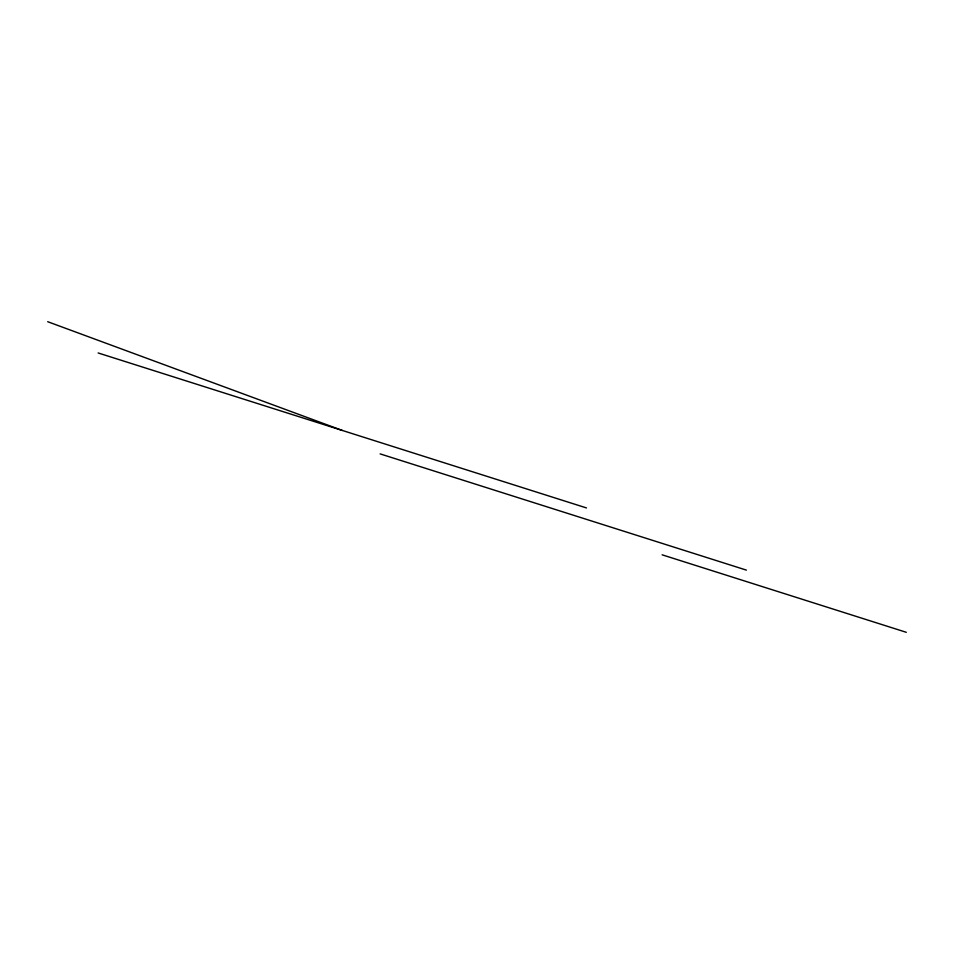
<?xml version="1.0" encoding="UTF-8"?>
<svg xmlns="http://www.w3.org/2000/svg" width="954" height="954" viewBox="0 0 954 954"><rect width="100%" height="100%" fill="white"/><g stroke="black" fill="none" stroke-linecap="round" stroke-linejoin="round"><path stroke-width="1.43" d="M98.131 352.956L586.483 507.933M380.133 453.889L746.386 570.11M662.124 554.811L906.3 632.299M47.7 321.701L342.307 430.445"/></g></svg>
